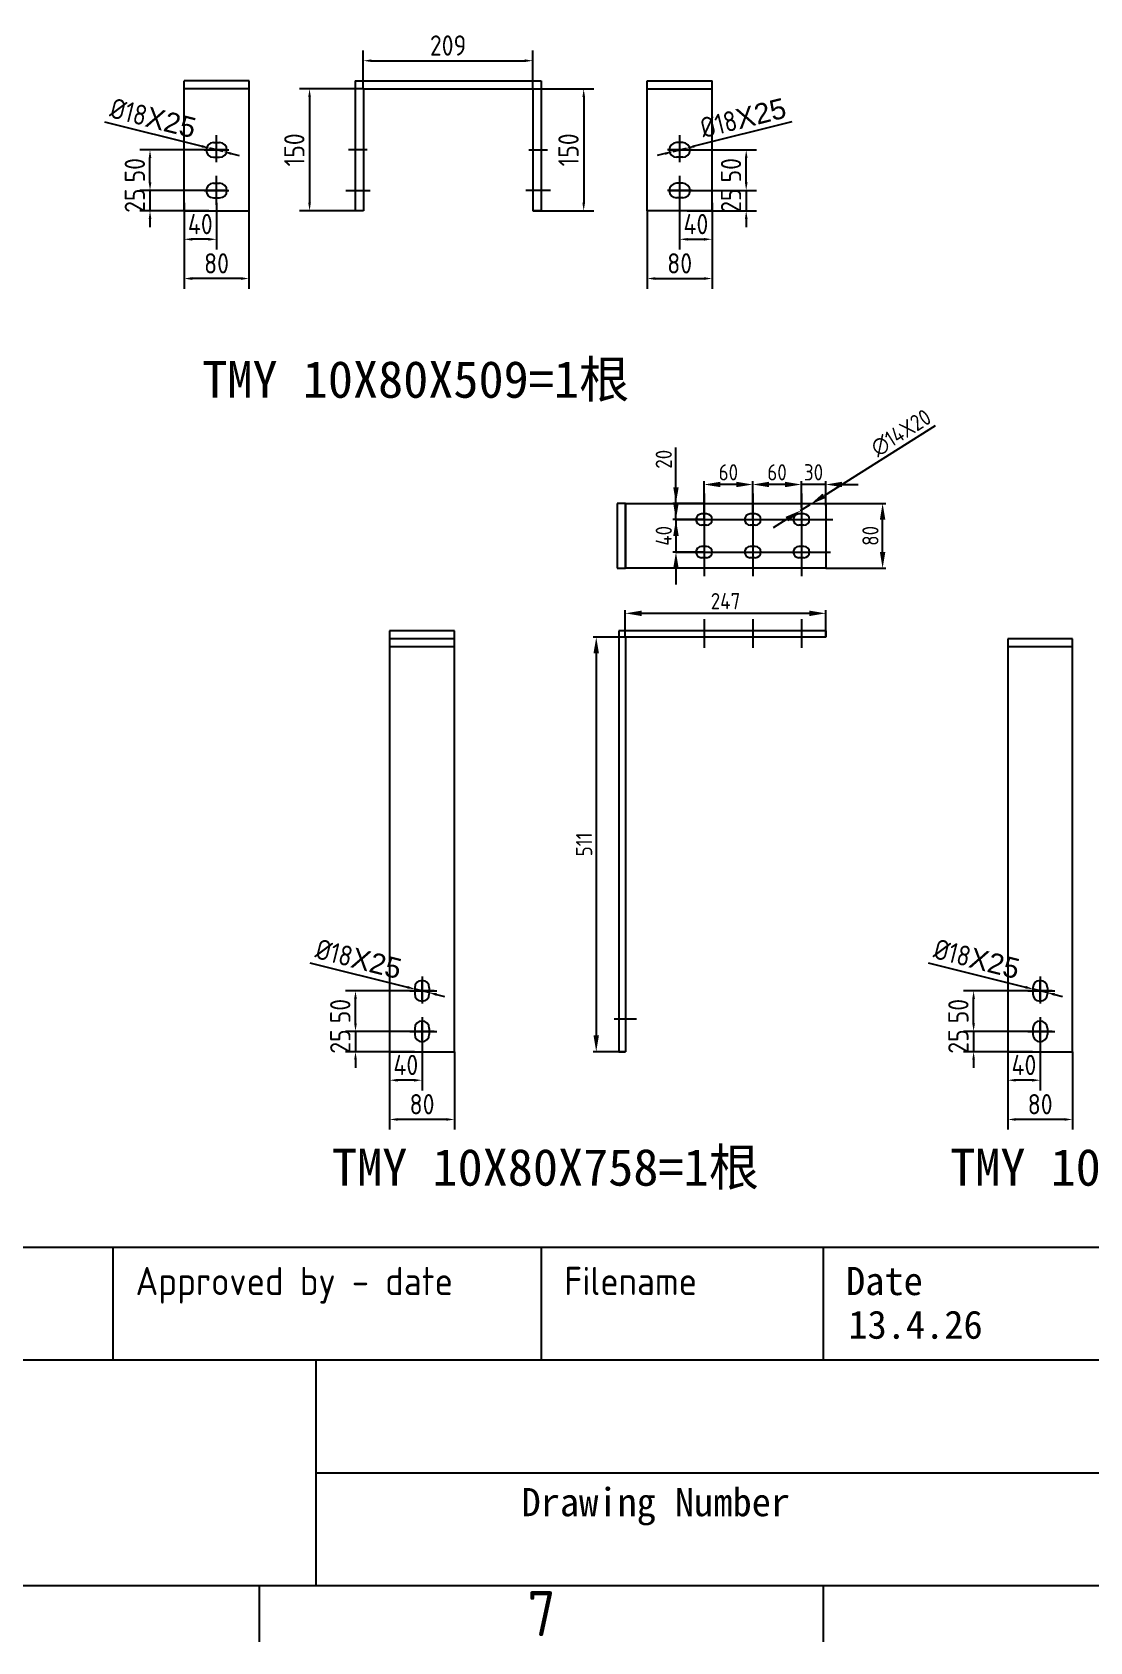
# Model space of a CAD drawing. Extents: x 619634 to 631942, y -3666 to 10046.
# Drawn here: x 623105 to 624408, y 5987 to 7972 of the extents above; entities that cross this region are included whole.
import ezdxf
from ezdxf.enums import TextEntityAlignment as Align

# ---------------------------------------------------------------- set-up
doc = ezdxf.new("R2010")
doc.units = 0
doc.header["$LTSCALE"] = 1000
doc.header["$MEASUREMENT"] = 0
doc.header["$PDMODE"] = 35
doc.layers.get('0').update_dxf_attribs({"linetype": 'CONTINUOUS'})
doc.layers.get('Defpoints').update_dxf_attribs({"linetype": 'CONTINUOUS'})
for name, color, linetype in [('1-文字1', 7, 'CONTINUOUS'), ('FRAME025', 7, 'CONTINUOUS'), ('FRAME050', 6, 'CONTINUOUS'), ('FRAME070', 5, 'CONTINUOUS'), ('标注', 3, 'CONTINUOUS')]:
    doc.layers.add(name, color=color, linetype=linetype)
doc.styles.add('ISOCP', font='isocp.shx')
doc.styles.get("Standard").update_dxf_attribs({"font": 'GBENOR', "bigfont": 'GBCBIG'})
doc.styles.add('STYLE2', font='', dxfattribs={"height": 7})
doc.styles.get('STYLE2').set_extended_font_data('SimSun')
doc.dimstyles.new('ISO-25', dxfattribs={"dimtxt": 2.5, "dimasz": 2.5, "dimexe": 1.25, "dimexo": 0.625, "dimtad": 1, "dimtxsty": 'Standard', "dimcen": 2.5, "dimadec": 0, "dimazin": 0, "dimtfac": 1, "dimtmove": 0, "dimatfit": 3, "dimfxl": 1, "dimarcsym": 0})
doc.dimstyles.get("Standard").update_dxf_attribs({"dimscale": 100, "dimtxt": 3.5, "dimasz": 3.5, "dimexe": 0, "dimexo": 0, "dimgap": 0.2, "dimtad": 1, "dimdec": 0, "dimzin": 0, "dimdsep": 46, "dimtxsty": 'Standard', "dimcen": 0.09, "dimclrd": 3, "dimclre": 3, "dimclrt": 3, "dimadec": 0, "dimazin": 0, "dimtfac": 1, "dimtdec": 0, "dimtmove": 2, "dimatfit": 3, "dimfxl": 1, "dimtolj": 1, "dimtzin": 0, "dimarcsym": 0})
doc.dimstyles.new('STANDARD$0', dxfattribs={"dimtxt": 5, "dimasz": 5, "dimexe": 2.5, "dimexo": 0, "dimgap": 1.25, "dimtad": 1, "dimdec": 0, "dimzin": 0, "dimdsep": 46, "dimtxsty": 'Standard', "dimcen": 0, "dimadec": 0, "dimazin": 0, "dimtfac": 0.514286, "dimtdec": 0, "dimtix": 1, "dimtmove": 0, "dimatfit": 3, "dimfxl": 1, "dimtolj": 1, "dimtzin": 0, "dimarcsym": 0})

# ---------------------------------------------------------------- blocks, each defined once
blk = doc.blocks.new('*D796')
at = {"layer": 'Defpoints', "color": 0}
for p in [(623512.8, 7901.8), (623446.6, 7751.6), (623512.8, 7751.6)]:
    blk.add_point(p, dxfattribs=at)
at = {"layer": '标注', "color": 0, "lineweight": -2}
for p, q in [((623512.8, 7901.8), (623434.1, 7901.8)), ((623446.6, 7891.8), (623446.6, 7761.6)), ((623512.8, 7751.6), (623434.1, 7751.6))]:
    blk.add_line(p, q, dxfattribs=at)
at = {"layer": '标注', "color": 0}
for points in [[(623444.9, 7891.8), (623448.2, 7891.8), (623446.6, 7901.8)], [(623444.9, 7761.6), (623448.2, 7761.6), (623446.6, 7751.6)]]:
    blk.add_solid(points, dxfattribs=at)
at = {"layer": '标注', "color": 0, "insert": (623427.8, 7826.7), "char_height": 25, "attachment_point": 5, "rotation": 90}
blk.add_mtext('\\A1;150', dxfattribs=at)
blk = doc.blocks.new('*D797')
at = {"layer": 'Defpoints', "color": 0}
for p in [(623721.8, 7936.6), (623512.8, 7901.8), (623721.8, 7901.8)]:
    blk.add_point(p, dxfattribs=at)
at = {"layer": '标注', "color": 0, "lineweight": -2}
for p, q in [((623512.8, 7901.8), (623512.8, 7949.1)), ((623721.8, 7901.8), (623721.8, 7949.1)), ((623522.8, 7936.6), (623711.8, 7936.6))]:
    blk.add_line(p, q, dxfattribs=at)
at = {"layer": '标注', "color": 0}
for points in [[(623522.8, 7938.3), (623522.8, 7935), (623512.8, 7936.6)], [(623711.8, 7938.3), (623711.8, 7935), (623721.8, 7936.6)]]:
    blk.add_solid(points, dxfattribs=at)
at = {"layer": '标注', "color": 0, "insert": (623617.3, 7955.4), "char_height": 25, "attachment_point": 5}
blk.add_mtext('\\A1;209', dxfattribs=at)
blk = doc.blocks.new('*D798')
at = {"layer": 'Defpoints', "color": 0}
for p in [(623721.8, 7901.8), (623721.8, 7751.6), (623784.4, 7751.6)]:
    blk.add_point(p, dxfattribs=at)
at = {"layer": '标注', "color": 0, "lineweight": -2}
for p, q in [((623721.8, 7901.8), (623796.9, 7901.8)), ((623784.4, 7891.8), (623784.4, 7761.6)), ((623721.8, 7751.6), (623796.9, 7751.6))]:
    blk.add_line(p, q, dxfattribs=at)
at = {"layer": '标注', "color": 0}
for points in [[(623782.8, 7891.8), (623786.1, 7891.8), (623784.4, 7901.8)], [(623782.8, 7761.6), (623786.1, 7761.6), (623784.4, 7751.6)]]:
    blk.add_solid(points, dxfattribs=at)
at = {"layer": '标注', "color": 0, "insert": (623765.7, 7826.7), "char_height": 25, "attachment_point": 5, "rotation": 90}
blk.add_mtext('\\A1;150', dxfattribs=at)
blk = doc.blocks.new('*D799')
at = {"layer": 'Defpoints', "color": 0}
for p in [(623323.7, 7828.7), (623340.2, 7824.5)]:
    blk.add_point(p, dxfattribs=at)
at = {"layer": '标注', "color": 0, "lineweight": -2}
for p, q in [((623193.9, 7861.4), (623314, 7831.1)), ((623340.2, 7824.5), (623323.7, 7828.7)), ((623349.9, 7822.1), (623359.6, 7819.6))]:
    blk.add_line(p, q, dxfattribs=at)
at = {"layer": '标注', "color": 0}
for points in [[(623314.4, 7832.7), (623313.6, 7829.5), (623323.7, 7828.7)], [(623350.3, 7823.7), (623349.5, 7820.5), (623340.2, 7824.5)]]:
    blk.add_solid(points, dxfattribs=at)
at = {"layer": '标注', "color": 0, "insert": (623253.7, 7865.9), "char_height": 25, "attachment_point": 5, "rotation": 345.8641}
blk.add_mtext('\\A1;%%c18{\\fArial|b0|i0|c0|p32;X25}', dxfattribs=at)
blk = doc.blocks.new('*D800')
at = {"layer": 'Defpoints', "color": 0}
for p in [(623249.9, 7826.6), (623331.9, 7826.6), (623328.4, 7776.6)]:
    blk.add_point(p, dxfattribs=at)
at = {"layer": '标注', "color": 0, "lineweight": -2}
for p, q in [((623331.9, 7826.6), (623237.4, 7826.6)), ((623249.9, 7786.6), (623249.9, 7816.6)), ((623328.4, 7776.6), (623237.4, 7776.6))]:
    blk.add_line(p, q, dxfattribs=at)
at = {"layer": '标注', "color": 0}
for points in [[(623248.3, 7816.6), (623251.6, 7816.6), (623249.9, 7826.6)], [(623248.3, 7786.6), (623251.6, 7786.6), (623249.9, 7776.6)]]:
    blk.add_solid(points, dxfattribs=at)
at = {"layer": '标注', "color": 0, "insert": (623231.2, 7801.6), "char_height": 25, "attachment_point": 5, "rotation": 90}
blk.add_mtext('\\A1;50', dxfattribs=at)
blk = doc.blocks.new('*D801')
at = {"layer": 'Defpoints', "color": 0}
for p in [(623322.6, 7776.6), (623249.9, 7751.6), (623322.6, 7751.6)]:
    blk.add_point(p, dxfattribs=at)
at = {"layer": '标注', "color": 0, "lineweight": -2}
for p, q in [((623249.9, 7786.6), (623249.9, 7796.6)), ((623322.6, 7776.6), (623237.4, 7776.6)), ((623249.9, 7776.6), (623249.9, 7751.6)), ((623322.6, 7751.6), (623237.4, 7751.6)), ((623249.9, 7741.6), (623249.9, 7731.6))]:
    blk.add_line(p, q, dxfattribs=at)
at = {"layer": '标注', "color": 0}
for points in [[(623248.3, 7786.6), (623251.6, 7786.6), (623249.9, 7776.6)], [(623248.3, 7741.6), (623251.6, 7741.6), (623249.9, 7751.6)]]:
    blk.add_solid(points, dxfattribs=at)
at = {"layer": '标注', "color": 0, "insert": (623231.2, 7764.1), "char_height": 25, "attachment_point": 5, "rotation": 90}
blk.add_mtext('\\A1;25', dxfattribs=at)
blk = doc.blocks.new('*D802')
at = {"layer": 'Defpoints', "color": 0}
for p in [(623291.9, 7751.6), (623371.9, 7751.6), (623291.9, 7668.1)]:
    blk.add_point(p, dxfattribs=at)
at = {"layer": '标注', "color": 0, "lineweight": -2}
for p, q in [((623291.9, 7751.6), (623291.9, 7655.6)), ((623371.9, 7751.6), (623371.9, 7655.6)), ((623361.9, 7668.1), (623301.9, 7668.1))]:
    blk.add_line(p, q, dxfattribs=at)
at = {"layer": '标注', "color": 0}
for points in [[(623301.9, 7669.8), (623301.9, 7666.4), (623291.9, 7668.1)], [(623361.9, 7669.8), (623361.9, 7666.4), (623371.9, 7668.1)]]:
    blk.add_solid(points, dxfattribs=at)
at = {"layer": '标注', "color": 0, "insert": (623331.9, 7686.8), "char_height": 25, "attachment_point": 5}
blk.add_mtext('\\A1;80', dxfattribs=at)
blk = doc.blocks.new('*D803')
at = {"layer": 'Defpoints', "color": 0}
for p in [(623291.9, 7761.6), (623331.9, 7761.6), (623291.9, 7716.5)]:
    blk.add_point(p, dxfattribs=at)
at = {"layer": '标注', "color": 0, "lineweight": -2}
for p, q in [((623291.9, 7761.6), (623291.9, 7704)), ((623331.9, 7761.6), (623331.9, 7704)), ((623321.9, 7716.5), (623301.9, 7716.5))]:
    blk.add_line(p, q, dxfattribs=at)
at = {"layer": '标注', "color": 0}
for points in [[(623301.9, 7718.1), (623301.9, 7714.8), (623291.9, 7716.5)], [(623321.9, 7718.1), (623321.9, 7714.8), (623331.9, 7716.5)]]:
    blk.add_solid(points, dxfattribs=at)
at = {"layer": '标注', "color": 0, "insert": (623311.9, 7735.2), "char_height": 25, "attachment_point": 5}
blk.add_mtext('\\A1;40', dxfattribs=at)
blk = doc.blocks.new('*D804')
at = {"layer": 'Defpoints', "color": 0}
for p in [(623894.5, 7824.5), (623911, 7828.7)]:
    blk.add_point(p, dxfattribs=at)
at = {"layer": '标注', "color": 0, "lineweight": -2}
for p, q in [((624040.8, 7861.4), (623920.7, 7831.1)), ((623884.8, 7822.1), (623875.1, 7819.6)), ((623894.5, 7824.5), (623911, 7828.7))]:
    blk.add_line(p, q, dxfattribs=at)
at = {"layer": '标注', "color": 0}
for points in [[(623884.4, 7823.7), (623885.2, 7820.5), (623894.5, 7824.5)], [(623920.3, 7832.7), (623921.1, 7829.5), (623911, 7828.7)]]:
    blk.add_solid(points, dxfattribs=at)
at = {"layer": '标注', "color": 0, "insert": (623980.9, 7865.9), "char_height": 25, "attachment_point": 5, "rotation": 14.1359}
blk.add_mtext('\\A1;%%c18{\\fArial|b0|i0|c0|p32;X25}', dxfattribs=at)
blk = doc.blocks.new('*D805')
at = {"layer": 'Defpoints', "color": 0}
for p in [(623902.7, 7826.6), (623984.7, 7826.6), (623906.3, 7776.6)]:
    blk.add_point(p, dxfattribs=at)
at = {"layer": '标注', "color": 0, "lineweight": -2}
for p, q in [((623902.7, 7826.6), (623997.2, 7826.6)), ((623984.7, 7786.6), (623984.7, 7816.6)), ((623906.3, 7776.6), (623997.2, 7776.6))]:
    blk.add_line(p, q, dxfattribs=at)
at = {"layer": '标注', "color": 0}
for points in [[(623983.1, 7816.6), (623986.4, 7816.6), (623984.7, 7826.6)], [(623983.1, 7786.6), (623986.4, 7786.6), (623984.7, 7776.6)]]:
    blk.add_solid(points, dxfattribs=at)
at = {"layer": '标注', "color": 0, "insert": (623966, 7801.6), "char_height": 25, "attachment_point": 5, "rotation": 90}
blk.add_mtext('\\A1;50', dxfattribs=at)
blk = doc.blocks.new('*D806')
at = {"layer": 'Defpoints', "color": 0}
for p in [(623912.1, 7776.6), (623912.1, 7751.6), (623984.7, 7751.6)]:
    blk.add_point(p, dxfattribs=at)
at = {"layer": '标注', "color": 0, "lineweight": -2}
for p, q in [((623984.7, 7786.6), (623984.7, 7796.6)), ((623912.1, 7776.6), (623997.2, 7776.6)), ((623984.7, 7776.6), (623984.7, 7751.6)), ((623912.1, 7751.6), (623997.2, 7751.6)), ((623984.7, 7741.6), (623984.7, 7731.6))]:
    blk.add_line(p, q, dxfattribs=at)
at = {"layer": '标注', "color": 0}
for points in [[(623983.1, 7786.6), (623986.4, 7786.6), (623984.7, 7776.6)], [(623983.1, 7741.6), (623986.4, 7741.6), (623984.7, 7751.6)]]:
    blk.add_solid(points, dxfattribs=at)
at = {"layer": '标注', "color": 0, "insert": (623966, 7764.1), "char_height": 25, "attachment_point": 5, "rotation": 90}
blk.add_mtext('\\A1;25', dxfattribs=at)
blk = doc.blocks.new('*D807')
at = {"layer": 'Defpoints', "color": 0}
for p in [(623862.7, 7751.6), (623942.7, 7751.6), (623942.7, 7668.1)]:
    blk.add_point(p, dxfattribs=at)
at = {"layer": '标注', "color": 0, "lineweight": -2}
for p, q in [((623862.7, 7751.6), (623862.7, 7655.6)), ((623942.7, 7751.6), (623942.7, 7655.6)), ((623872.7, 7668.1), (623932.7, 7668.1))]:
    blk.add_line(p, q, dxfattribs=at)
at = {"layer": '标注', "color": 0}
for points in [[(623872.7, 7669.8), (623872.7, 7666.4), (623862.7, 7668.1)], [(623932.7, 7669.8), (623932.7, 7666.4), (623942.7, 7668.1)]]:
    blk.add_solid(points, dxfattribs=at)
at = {"layer": '标注', "color": 0, "insert": (623902.7, 7686.8), "char_height": 25, "attachment_point": 5}
blk.add_mtext('\\A1;80', dxfattribs=at)
blk = doc.blocks.new('*D808')
at = {"layer": 'Defpoints', "color": 0}
for p in [(623902.7, 7761.6), (623942.7, 7761.6), (623942.7, 7716.5)]:
    blk.add_point(p, dxfattribs=at)
at = {"layer": '标注', "color": 0, "lineweight": -2}
for p, q in [((623902.7, 7761.6), (623902.7, 7704)), ((623942.7, 7761.6), (623942.7, 7704)), ((623912.7, 7716.5), (623932.7, 7716.5))]:
    blk.add_line(p, q, dxfattribs=at)
at = {"layer": '标注', "color": 0}
for points in [[(623912.7, 7718.1), (623912.7, 7714.8), (623902.7, 7716.5)], [(623932.7, 7718.1), (623932.7, 7714.8), (623942.7, 7716.5)]]:
    blk.add_solid(points, dxfattribs=at)
at = {"layer": '标注', "color": 0, "insert": (623922.7, 7735.2), "char_height": 25, "attachment_point": 5}
blk.add_mtext('\\A1;40', dxfattribs=at)
blk = doc.blocks.new('*D809')
at = {"layer": 'Defpoints', "color": 0}
for p in [(624051.8, 7382.1), (624063.7, 7389.6)]:
    blk.add_point(p, dxfattribs=at)
at = {"layer": '标注', "color": 0, "lineweight": -2}
for p, q in [((624217.5, 7486.5), (624080.6, 7400.3)), ((624051.8, 7382.1), (624063.7, 7389.6)), ((624034.9, 7371.5), (624018, 7360.8))]:
    blk.add_line(p, q, dxfattribs=at)
at = {"layer": '标注', "color": 0}
for points in [[(624078.8, 7403.1), (624082.4, 7397.4), (624063.7, 7389.6)], [(624033.1, 7374.3), (624036.7, 7368.7), (624051.8, 7382.1)]]:
    blk.add_solid(points, dxfattribs=at)
at = {"layer": '标注', "color": 0, "insert": (624175.6, 7477.9), "char_height": 20, "attachment_point": 5, "rotation": 32.2215}
blk.add_mtext('∅14X20', dxfattribs=at)
blk = doc.blocks.new('*D810')
at = {"layer": 'Defpoints', "color": 0}
for p in [(624082.7, 7255.4), (623835.7, 7226), (624082.7, 7226)]:
    blk.add_point(p, dxfattribs=at)
at = {"layer": '标注', "color": 0, "lineweight": -2}
for p, q in [((623835.7, 7226), (623835.7, 7259.4)), ((623855.7, 7255.4), (624062.7, 7255.4)), ((624082.7, 7226), (624082.7, 7259.4))]:
    blk.add_line(p, q, dxfattribs=at)
at = {"layer": '标注', "color": 0}
for points in [[(623855.7, 7258.7), (623855.7, 7252), (623835.7, 7255.4)], [(624062.7, 7258.7), (624062.7, 7252), (624082.7, 7255.4)]]:
    blk.add_solid(points, dxfattribs=at)
at = {"layer": '标注', "color": 0, "insert": (623959.2, 7270.4), "char_height": 20, "attachment_point": 5}
blk.add_mtext('247', dxfattribs=at)
blk = doc.blocks.new('*D811')
at = {"layer": 'Defpoints', "color": 0}
for p in [(623835.7, 7226), (623799.9, 6715), (623835.7, 6715)]:
    blk.add_point(p, dxfattribs=at)
at = {"layer": '标注', "color": 0, "lineweight": -2}
for p, q in [((623835.7, 7226), (623795.9, 7226)), ((623799.9, 7206), (623799.9, 6735)), ((623835.7, 6715), (623795.9, 6715))]:
    blk.add_line(p, q, dxfattribs=at)
at = {"layer": '标注', "color": 0}
for points in [[(623796.5, 7206), (623803.2, 7206), (623799.9, 7226)], [(623796.5, 6735), (623803.2, 6735), (623799.9, 6715)]]:
    blk.add_solid(points, dxfattribs=at)
at = {"layer": '标注', "color": 0, "insert": (623784.9, 6970.5), "char_height": 20, "attachment_point": 5, "rotation": 90}
blk.add_mtext('511', dxfattribs=at)
blk = doc.blocks.new('*D812')
at = {"layer": 'Defpoints', "color": 0}
for p in [(624052.7, 7414.2), (624052.7, 7390.9), (624082.7, 7388.2)]:
    blk.add_point(p, dxfattribs=at)
at = {"layer": '标注', "color": 0, "lineweight": -2}
for p, q in [((624032.7, 7414.2), (624012.7, 7414.2)), ((624052.7, 7390.9), (624052.7, 7418.2)), ((624082.7, 7414.2), (624052.7, 7414.2)), ((624082.7, 7388.2), (624082.7, 7418.2)), ((624102.7, 7414.2), (624122.7, 7414.2))]:
    blk.add_line(p, q, dxfattribs=at)
at = {"layer": '标注', "color": 0}
for points in [[(624032.7, 7417.5), (624032.7, 7410.9), (624052.7, 7414.2)], [(624102.7, 7417.5), (624102.7, 7410.9), (624082.7, 7414.2)]]:
    blk.add_solid(points, dxfattribs=at)
at = {"layer": '标注', "color": 0, "insert": (624067.7, 7429.2), "char_height": 20, "attachment_point": 5}
blk.add_mtext('30', dxfattribs=at)
blk = doc.blocks.new('*D813')
at = {"layer": 'Defpoints', "color": 0}
for p in [(623992.7, 7414.2), (624052.7, 7385.9), (623992.7, 7370.9)]:
    blk.add_point(p, dxfattribs=at)
at = {"layer": '标注', "color": 0, "lineweight": -2}
for p, q in [((623992.7, 7370.9), (623992.7, 7418.2)), ((624032.7, 7414.2), (624012.7, 7414.2)), ((624052.7, 7385.9), (624052.7, 7418.2))]:
    blk.add_line(p, q, dxfattribs=at)
at = {"layer": '标注', "color": 0}
for points in [[(624012.7, 7417.5), (624012.7, 7410.9), (623992.7, 7414.2)], [(624032.7, 7417.5), (624032.7, 7410.9), (624052.7, 7414.2)]]:
    blk.add_solid(points, dxfattribs=at)
at = {"layer": '标注', "color": 0, "insert": (624022.7, 7429.2), "char_height": 20, "attachment_point": 5}
blk.add_mtext('60', dxfattribs=at)
blk = doc.blocks.new('*D814')
at = {"layer": 'Defpoints', "color": 0}
for p in [(623932.7, 7414.2), (623932.7, 7370.9), (623992.7, 7370.9)]:
    blk.add_point(p, dxfattribs=at)
at = {"layer": '标注', "color": 0, "lineweight": -2}
for p, q in [((623932.7, 7370.9), (623932.7, 7418.2)), ((623972.7, 7414.2), (623952.7, 7414.2)), ((623992.7, 7370.9), (623992.7, 7418.2))]:
    blk.add_line(p, q, dxfattribs=at)
at = {"layer": '标注', "color": 0}
for points in [[(623952.7, 7417.5), (623952.7, 7410.9), (623932.7, 7414.2)], [(623972.7, 7417.5), (623972.7, 7410.9), (623992.7, 7414.2)]]:
    blk.add_solid(points, dxfattribs=at)
at = {"layer": '标注', "color": 0, "insert": (623962.7, 7429.2), "char_height": 20, "attachment_point": 5}
blk.add_mtext('60', dxfattribs=at)
blk = doc.blocks.new('*D815')
at = {"layer": 'Defpoints', "color": 0}
for p in [(623932.7, 7370.9), (623898.1, 7330.9), (623932.7, 7330.9)]:
    blk.add_point(p, dxfattribs=at)
at = {"layer": '标注', "color": 0, "lineweight": -2}
for p, q in [((623898.1, 7390.9), (623898.1, 7410.9)), ((623932.7, 7370.9), (623894.1, 7370.9)), ((623898.1, 7370.9), (623898.1, 7330.9)), ((623932.7, 7330.9), (623894.1, 7330.9)), ((623898.1, 7310.9), (623898.1, 7290.9))]:
    blk.add_line(p, q, dxfattribs=at)
at = {"layer": '标注', "color": 0}
for points in [[(623894.8, 7390.9), (623901.5, 7390.9), (623898.1, 7370.9)], [(623894.8, 7310.9), (623901.5, 7310.9), (623898.1, 7330.9)]]:
    blk.add_solid(points, dxfattribs=at)
at = {"layer": '标注', "color": 0, "insert": (623883.1, 7350.9), "char_height": 20, "attachment_point": 5, "rotation": 90}
blk.add_mtext('40', dxfattribs=at)
blk = doc.blocks.new('*D816')
at = {"layer": 'Defpoints', "color": 0}
for p in [(623898.1, 7390.9), (623932.7, 7390.9), (623932.7, 7370.9)]:
    blk.add_point(p, dxfattribs=at)
at = {"layer": '标注', "color": 0, "lineweight": -2}
for p, q in [((623898.1, 7410.9), (623898.1, 7459.6)), ((623932.7, 7390.9), (623894.1, 7390.9)), ((623898.1, 7370.9), (623898.1, 7390.9)), ((623932.7, 7370.9), (623894.1, 7370.9)), ((623898.1, 7350.9), (623898.1, 7330.9))]:
    blk.add_line(p, q, dxfattribs=at)
at = {"layer": '标注', "color": 0}
for points in [[(623894.8, 7410.9), (623901.5, 7410.9), (623898.1, 7390.9)], [(623894.8, 7350.9), (623901.5, 7350.9), (623898.1, 7370.9)]]:
    blk.add_solid(points, dxfattribs=at)
at = {"layer": '标注', "color": 0, "insert": (623883.1, 7445.3), "char_height": 20, "attachment_point": 5, "rotation": 90}
blk.add_mtext('20', dxfattribs=at)
blk = doc.blocks.new('*D817')
at = {"layer": 'Defpoints', "color": 0}
for p in [(623576.9, 6792), (623593.4, 6787.9)]:
    blk.add_point(p, dxfattribs=at)
at = {"layer": '标注', "color": 0, "lineweight": -2}
for p, q in [((623447.1, 6824.7), (623567.2, 6794.5)), ((623593.4, 6787.9), (623576.9, 6792)), ((623603.1, 6785.4), (623612.8, 6783))]:
    blk.add_line(p, q, dxfattribs=at)
at = {"layer": '标注', "color": 0}
for points in [[(623567.6, 6796.1), (623566.8, 6792.9), (623576.9, 6792)], [(623603.5, 6787.1), (623602.7, 6783.8), (623593.4, 6787.9)]]:
    blk.add_solid(points, dxfattribs=at)
at = {"layer": '标注', "color": 0, "insert": (623507, 6829.3), "char_height": 25, "attachment_point": 5, "rotation": 345.8641}
blk.add_mtext('\\A1;%%c18{\\fArial|b0|i0|c0|p32;X25}', dxfattribs=at)
blk = doc.blocks.new('*D818')
at = {"layer": 'Defpoints', "color": 0}
for p in [(623503.2, 6790), (623585.2, 6790), (623581.6, 6740)]:
    blk.add_point(p, dxfattribs=at)
at = {"layer": '标注', "color": 0, "lineweight": -2}
for p, q in [((623585.2, 6790), (623490.7, 6790)), ((623503.2, 6750), (623503.2, 6780)), ((623581.6, 6740), (623490.7, 6740))]:
    blk.add_line(p, q, dxfattribs=at)
at = {"layer": '标注', "color": 0}
for points in [[(623501.5, 6780), (623504.8, 6780), (623503.2, 6790)], [(623501.5, 6750), (623504.8, 6750), (623503.2, 6740)]]:
    blk.add_solid(points, dxfattribs=at)
at = {"layer": '标注', "color": 0, "insert": (623484.4, 6765), "char_height": 25, "attachment_point": 5, "rotation": 90}
blk.add_mtext('\\A1;50', dxfattribs=at)
blk = doc.blocks.new('*D819')
at = {"layer": 'Defpoints', "color": 0}
for p in [(623575.8, 6740), (623503.2, 6715), (623575.8, 6715)]:
    blk.add_point(p, dxfattribs=at)
at = {"layer": '标注', "color": 0, "lineweight": -2}
for p, q in [((623503.2, 6750), (623503.2, 6760)), ((623575.8, 6740), (623490.7, 6740)), ((623503.2, 6740), (623503.2, 6715)), ((623575.8, 6715), (623490.7, 6715)), ((623503.2, 6705), (623503.2, 6695))]:
    blk.add_line(p, q, dxfattribs=at)
at = {"layer": '标注', "color": 0}
for points in [[(623501.5, 6750), (623504.8, 6750), (623503.2, 6740)], [(623501.5, 6705), (623504.8, 6705), (623503.2, 6715)]]:
    blk.add_solid(points, dxfattribs=at)
at = {"layer": '标注', "color": 0, "insert": (623484.4, 6727.5), "char_height": 25, "attachment_point": 5, "rotation": 90}
blk.add_mtext('\\A1;25', dxfattribs=at)
blk = doc.blocks.new('*D820')
at = {"layer": 'Defpoints', "color": 0}
for p in [(623545.2, 6715), (623625.2, 6715), (623545.2, 6631.4)]:
    blk.add_point(p, dxfattribs=at)
at = {"layer": '标注', "color": 0, "lineweight": -2}
for p, q in [((623545.2, 6715), (623545.2, 6618.9)), ((623625.2, 6715), (623625.2, 6618.9)), ((623615.2, 6631.4), (623555.2, 6631.4))]:
    blk.add_line(p, q, dxfattribs=at)
at = {"layer": '标注', "color": 0}
for points in [[(623555.2, 6633.1), (623555.2, 6629.8), (623545.2, 6631.4)], [(623615.2, 6633.1), (623615.2, 6629.8), (623625.2, 6631.4)]]:
    blk.add_solid(points, dxfattribs=at)
at = {"layer": '标注', "color": 0, "insert": (623585.2, 6650.2), "char_height": 25, "attachment_point": 5}
blk.add_mtext('\\A1;80', dxfattribs=at)
blk = doc.blocks.new('*D821')
at = {"layer": 'Defpoints', "color": 0}
for p in [(623545.2, 6724.9), (623585.2, 6724.9), (623545.2, 6679.8)]:
    blk.add_point(p, dxfattribs=at)
at = {"layer": '标注', "color": 0, "lineweight": -2}
for p, q in [((623545.2, 6724.9), (623545.2, 6667.3)), ((623585.2, 6724.9), (623585.2, 6667.3)), ((623575.2, 6679.8), (623555.2, 6679.8))]:
    blk.add_line(p, q, dxfattribs=at)
at = {"layer": '标注', "color": 0}
for points in [[(623555.2, 6681.5), (623555.2, 6678.1), (623545.2, 6679.8)], [(623575.2, 6681.5), (623575.2, 6678.1), (623585.2, 6679.8)]]:
    blk.add_solid(points, dxfattribs=at)
at = {"layer": '标注', "color": 0, "insert": (623565.2, 6698.6), "char_height": 25, "attachment_point": 5}
blk.add_mtext('\\A1;40', dxfattribs=at)
blk = doc.blocks.new('*D822')
at = {"layer": 'Defpoints', "color": 0}
for p in [(624082.7, 7390.9), (624152.8, 7390.9), (624082.7, 7310.9)]:
    blk.add_point(p, dxfattribs=at)
at = {"layer": '标注', "color": 0, "lineweight": -2}
for p, q in [((624082.7, 7390.9), (624156.8, 7390.9)), ((624152.8, 7330.9), (624152.8, 7370.9)), ((624082.7, 7310.9), (624156.8, 7310.9))]:
    blk.add_line(p, q, dxfattribs=at)
at = {"layer": '标注', "color": 0}
for points in [[(624149.5, 7370.9), (624156.2, 7370.9), (624152.8, 7390.9)], [(624149.5, 7330.9), (624156.2, 7330.9), (624152.8, 7310.9)]]:
    blk.add_solid(points, dxfattribs=at)
at = {"layer": '标注', "color": 0, "insert": (624137.8, 7350.9), "char_height": 20, "attachment_point": 5, "rotation": 90}
blk.add_mtext('80', dxfattribs=at)
blk = doc.blocks.new('*D831')
at = {"layer": 'Defpoints', "color": 0}
for p in [(624338.7, 6792), (624355.2, 6787.9)]:
    blk.add_point(p, dxfattribs=at)
at = {"layer": '标注', "color": 0, "lineweight": -2}
for p, q in [((624208.9, 6824.7), (624329, 6794.5)), ((624355.2, 6787.9), (624338.7, 6792)), ((624364.9, 6785.4), (624374.6, 6783))]:
    blk.add_line(p, q, dxfattribs=at)
at = {"layer": '标注', "color": 0}
for points in [[(624329.4, 6796.1), (624328.6, 6792.9), (624338.7, 6792)], [(624365.3, 6787.1), (624364.5, 6783.8), (624355.2, 6787.9)]]:
    blk.add_solid(points, dxfattribs=at)
at = {"layer": '标注', "color": 0, "insert": (624268.8, 6829.3), "char_height": 25, "attachment_point": 5, "rotation": 345.8641}
blk.add_mtext('\\A1;%%c18{\\fArial|b0|i0|c0|p32;X25}', dxfattribs=at)
blk = doc.blocks.new('*D832')
at = {"layer": 'Defpoints', "color": 0}
for p in [(624265, 6790), (624347, 6790), (624343.4, 6740)]:
    blk.add_point(p, dxfattribs=at)
at = {"layer": '标注', "color": 0, "lineweight": -2}
for p, q in [((624347, 6790), (624252.5, 6790)), ((624265, 6750), (624265, 6780)), ((624343.4, 6740), (624252.5, 6740))]:
    blk.add_line(p, q, dxfattribs=at)
at = {"layer": '标注', "color": 0}
for points in [[(624263.3, 6780), (624266.6, 6780), (624265, 6790)], [(624263.3, 6750), (624266.6, 6750), (624265, 6740)]]:
    blk.add_solid(points, dxfattribs=at)
at = {"layer": '标注', "color": 0, "insert": (624246.2, 6765), "char_height": 25, "attachment_point": 5, "rotation": 90}
blk.add_mtext('\\A1;50', dxfattribs=at)
blk = doc.blocks.new('*D833')
at = {"layer": 'Defpoints', "color": 0}
for p in [(624337.6, 6740), (624265, 6715), (624337.6, 6715)]:
    blk.add_point(p, dxfattribs=at)
at = {"layer": '标注', "color": 0, "lineweight": -2}
for p, q in [((624265, 6750), (624265, 6760)), ((624337.6, 6740), (624252.5, 6740)), ((624265, 6740), (624265, 6715)), ((624337.6, 6715), (624252.5, 6715)), ((624265, 6705), (624265, 6695))]:
    blk.add_line(p, q, dxfattribs=at)
at = {"layer": '标注', "color": 0}
for points in [[(624263.3, 6750), (624266.6, 6750), (624265, 6740)], [(624263.3, 6705), (624266.6, 6705), (624265, 6715)]]:
    blk.add_solid(points, dxfattribs=at)
at = {"layer": '标注', "color": 0, "insert": (624246.2, 6727.5), "char_height": 25, "attachment_point": 5, "rotation": 90}
blk.add_mtext('\\A1;25', dxfattribs=at)
blk = doc.blocks.new('*D834')
at = {"layer": 'Defpoints', "color": 0}
for p in [(624307, 6715), (624387, 6715), (624307, 6631.4)]:
    blk.add_point(p, dxfattribs=at)
at = {"layer": '标注', "color": 0, "lineweight": -2}
for p, q in [((624307, 6715), (624307, 6618.9)), ((624387, 6715), (624387, 6618.9)), ((624377, 6631.4), (624317, 6631.4))]:
    blk.add_line(p, q, dxfattribs=at)
at = {"layer": '标注', "color": 0}
for points in [[(624317, 6633.1), (624317, 6629.8), (624307, 6631.4)], [(624377, 6633.1), (624377, 6629.8), (624387, 6631.4)]]:
    blk.add_solid(points, dxfattribs=at)
at = {"layer": '标注', "color": 0, "insert": (624347, 6650.2), "char_height": 25, "attachment_point": 5}
blk.add_mtext('\\A1;80', dxfattribs=at)
blk = doc.blocks.new('*D835')
at = {"layer": 'Defpoints', "color": 0}
for p in [(624307, 6724.9), (624347, 6724.9), (624307, 6679.8)]:
    blk.add_point(p, dxfattribs=at)
at = {"layer": '标注', "color": 0, "lineweight": -2}
for p, q in [((624307, 6724.9), (624307, 6667.3)), ((624347, 6724.9), (624347, 6667.3)), ((624337, 6679.8), (624317, 6679.8))]:
    blk.add_line(p, q, dxfattribs=at)
at = {"layer": '标注', "color": 0}
for points in [[(624317, 6681.5), (624317, 6678.1), (624307, 6679.8)], [(624337, 6681.5), (624337, 6678.1), (624347, 6679.8)]]:
    blk.add_solid(points, dxfattribs=at)
at = {"layer": '标注', "color": 0, "insert": (624327, 6698.6), "char_height": 25, "attachment_point": 5}
blk.add_mtext('\\A1;40', dxfattribs=at)

msp = doc.modelspace()

# ---------------------------------------------------------------- linework, layer by layer
at = {"layer": 'FRAME050'}
for p, q in [((623385.005, 5987.498), (623385.005, 6056.996)), ((624079.985, 5987.498), (624079.985, 6056.996))]:
    msp.add_line(p, q, dxfattribs=at)
at = {"layer": 'FRAME070'}
for p, q in [((622273.037, 6473.984), (625087.206, 6473.984)), ((623204.31, 6334.988), (623204.31, 6473.984)), ((623732.495, 6334.988), (623732.495, 6473.984)), ((624079.985, 6334.988), (624079.985, 6473.984)), ((622273.037, 6334.988), (625087.206, 6334.988)), ((623454.503, 6056.996), (623454.503, 6334.988)), ((623454.503, 6195.992), (625087.206, 6195.992)), ((619773.351, 6056.996), (625087.206, 6056.996))]:
    msp.add_line(p, q, dxfattribs=at)
at = {"layer": '标注', "color": 0}
for p, q in [((623291.938, 7751.605), (623291.938, 7911.818)), ((623371.938, 7911.818), (623291.938, 7911.818)), ((623371.938, 7901.818), (623291.938, 7901.818)), ((623371.938, 7751.605), (623371.938, 7911.818)), ((623502.838, 7911.818), (623502.838, 7751.605)), ((623502.838, 7911.818), (623731.838, 7911.818)), ((623512.838, 7901.818), (623721.838, 7901.818)), ((623512.838, 7901.818), (623512.838, 7751.605)), ((623721.838, 7901.818), (623721.838, 7751.605)), ((623731.838, 7911.818), (623731.838, 7751.605)), ((623862.738, 7751.605), (623862.738, 7911.818)), ((623862.738, 7911.818), (623942.738, 7911.818)), ((623862.738, 7901.818), (623942.738, 7901.818)), ((623942.738, 7751.605), (623942.738, 7911.818)), ((623331.938, 7813.499), (623331.938, 7844.711)), ((623331.938, 7811.597), (623331.938, 7844.703)), ((623902.738, 7813.499), (623902.738, 7844.711)), ((623902.738, 7811.597), (623902.738, 7844.703)), ((623316.655, 7826.605), (623346.512, 7826.605)), ((623317.01, 7826.605), (623346.867, 7826.605)), ((623343.084, 7826.605), (623320.084, 7826.605)), ((623328.164, 7835.605), (623335.712, 7835.605)), ((623517.671, 7826.605), (623494.671, 7826.605)), ((623717.005, 7826.605), (623740.005, 7826.605)), ((623917.666, 7826.605), (623887.809, 7826.605)), ((623918.02, 7826.605), (623888.163, 7826.605)), ((623891.592, 7826.605), (623914.592, 7826.605)), ((623906.512, 7835.605), (623898.963, 7835.605)), ((623328.164, 7817.605), (623335.712, 7817.605)), ((623906.512, 7817.605), (623898.963, 7817.605)), ((623328.164, 7785.605), (623335.712, 7785.605)), ((623331.938, 7763.499), (623331.938, 7794.711)), ((623331.938, 7761.597), (623331.938, 7794.703)), ((623331.938, 7759.097), (623331.938, 7792.203)), ((623906.512, 7785.605), (623898.963, 7785.605)), ((623902.738, 7763.499), (623902.738, 7794.711)), ((623902.738, 7761.597), (623902.738, 7794.703)), ((623902.738, 7759.097), (623902.738, 7792.203)), ((623316.655, 7776.605), (623346.512, 7776.605)), ((623317.01, 7776.605), (623346.867, 7776.605)), ((623343.084, 7776.605), (623320.084, 7776.605)), ((623328.164, 7767.605), (623335.712, 7767.605)), ((623491.243, 7776.605), (623521.099, 7776.605)), ((623491.597, 7776.605), (623521.454, 7776.605)), ((623743.079, 7776.605), (623713.222, 7776.605)), ((623743.433, 7776.605), (623713.576, 7776.605)), ((623917.666, 7776.605), (623887.809, 7776.605)), ((623918.02, 7776.605), (623888.163, 7776.605)), ((623891.592, 7776.605), (623914.592, 7776.605)), ((623906.512, 7767.605), (623898.963, 7767.605)), ((623291.938, 7751.605), (623371.938, 7751.605)), ((623512.838, 7751.605), (623502.838, 7751.605)), ((623731.838, 7751.605), (623721.838, 7751.605)), ((623942.738, 7751.605), (623862.738, 7751.605)), ((623932.749, 7403.073), (623932.749, 7301.176)), ((623992.749, 7403.073), (623992.749, 7301.176)), ((624052.749, 7403.073), (624052.749, 7301.176)), ((623825.749, 7390.868), (623825.749, 7310.868)), ((623825.749, 7390.868), (623825.749, 7310.868)), ((623825.749, 7390.868), (623825.749, 7310.868)), ((623825.749, 7390.868), (623825.749, 7310.868)), ((623835.749, 7390.868), (623825.749, 7390.868)), ((623825.749, 7390.868), (623825.749, 7310.868)), ((623835.749, 7390.868), (623835.749, 7310.868)), ((623835.749, 7390.868), (624082.749, 7390.868)), ((623835.749, 7310.868), (623835.749, 7390.868)), ((624082.749, 7390.868), (624082.749, 7310.868)), ((623898.144, 7370.868), (624091.668, 7370.868)), ((623935.749, 7377.868), (623929.749, 7377.868)), ((623935.749, 7363.868), (623929.749, 7363.868)), ((623995.749, 7377.868), (623989.749, 7377.868)), ((623995.749, 7363.868), (623989.749, 7363.868)), ((624055.749, 7377.868), (624049.749, 7377.868)), ((624055.749, 7363.868), (624049.749, 7363.868)), ((623897.968, 7330.868), (624088.564, 7330.868)), ((623935.749, 7337.868), (623929.749, 7337.868)), ((623935.749, 7323.868), (623929.749, 7323.868)), ((623995.749, 7337.868), (623989.749, 7337.868)), ((623995.749, 7323.868), (623989.749, 7323.868)), ((624055.749, 7337.868), (624049.749, 7337.868)), ((624055.749, 7323.868), (624049.749, 7323.868)), ((623825.749, 7310.868), (623835.749, 7310.868)), ((623825.749, 7310.868), (623835.749, 7310.868)), ((624082.749, 7310.868), (623835.749, 7310.868)), ((623932.749, 7248.096), (623932.749, 7212.981)), ((623992.749, 7248.096), (623992.749, 7212.981)), ((624052.749, 7248.096), (624052.749, 7212.981)), ((623625.156, 7233.957), (623545.156, 7233.957)), ((623545.156, 7233.957), (623545.156, 6714.957)), ((623625.156, 7223.957), (623545.156, 7223.957)), ((623625.156, 6714.957), (623625.156, 7233.957)), ((624082.749, 7233.957), (623827.749, 7233.957)), ((623827.749, 7233.957), (623827.749, 6714.957)), ((624082.749, 7225.957), (623835.749, 7225.957)), ((623835.749, 7225.957), (623835.749, 6714.957)), ((624082.749, 7233.957), (624082.749, 7225.957)), ((624306.966, 7223.957), (624306.966, 6714.957)), ((624386.966, 7223.957), (624306.966, 7223.957)), ((624386.966, 6714.957), (624386.966, 7223.957)), ((623625.156, 7213.957), (623545.156, 7213.957)), ((624386.966, 7213.957), (624306.966, 7213.957)), ((623585.156, 6807.466), (623585.156, 6774.36)), ((624346.966, 6807.466), (624346.966, 6774.36)), ((623570.147, 6789.957), (623603.253, 6789.957)), ((623600.084, 6789.957), (623570.227, 6789.957)), ((623572.05, 6789.957), (623603.262, 6789.957)), ((623576.156, 6793.731), (623576.156, 6786.183)), ((623585.156, 6805.24), (623585.156, 6775.383)), ((623585.156, 6804.886), (623585.156, 6775.029)), ((623585.156, 6778.811), (623585.156, 6801.811)), ((623594.156, 6793.731), (623594.156, 6786.183)), ((624331.957, 6789.957), (624365.063, 6789.957)), ((624361.894, 6789.957), (624332.037, 6789.957)), ((624333.86, 6789.957), (624365.072, 6789.957)), ((624337.966, 6793.731), (624337.966, 6786.183)), ((624346.966, 6805.24), (624346.966, 6775.383)), ((624346.966, 6804.886), (624346.966, 6775.029)), ((624346.966, 6778.811), (624346.966, 6801.811)), ((624355.966, 6793.731), (624355.966, 6786.183)), ((623585.156, 6757.466), (623585.156, 6724.36)), ((623585.156, 6757.466), (623585.156, 6724.36)), ((623585.156, 6755.24), (623585.156, 6725.383)), ((623585.156, 6754.886), (623585.156, 6725.029)), ((623585.156, 6728.811), (623585.156, 6751.811)), ((623849.593, 6754.957), (623822.07, 6754.957)), ((623847.331, 6754.957), (623824.331, 6754.957)), ((624346.966, 6757.466), (624346.966, 6724.36)), ((624346.966, 6757.466), (624346.966, 6724.36)), ((624346.966, 6755.24), (624346.966, 6725.383)), ((624346.966, 6754.886), (624346.966, 6725.029)), ((624346.966, 6728.811), (624346.966, 6751.811)), ((623570.147, 6739.957), (623603.253, 6739.957)), ((623600.084, 6739.957), (623570.227, 6739.957)), ((623600.084, 6739.957), (623570.227, 6739.957)), ((623572.05, 6739.957), (623603.262, 6739.957)), ((623576.156, 6743.731), (623576.156, 6736.183)), ((623594.156, 6743.731), (623594.156, 6736.183)), ((624331.957, 6739.957), (624365.063, 6739.957)), ((624361.894, 6739.957), (624332.037, 6739.957)), ((624361.894, 6739.957), (624332.037, 6739.957)), ((624333.86, 6739.957), (624365.072, 6739.957)), ((624337.966, 6743.731), (624337.966, 6736.183)), ((624355.966, 6743.731), (624355.966, 6736.183)), ((623545.156, 6714.957), (623625.156, 6714.957)), ((623827.749, 6714.957), (623835.749, 6714.957)), ((624306.966, 6714.957), (624386.966, 6714.957))]:
    msp.add_line(p, q, dxfattribs=at)
for centre, radius, start, end in [((623328.164, 7826.605), 9, 90, 270), ((623335.712, 7826.605), 9, 270, 90), ((623898.963, 7826.605), 9, 90, 270), ((623906.512, 7826.605), 9, 270, 90), ((623328.164, 7776.605), 9, 90, 270), ((623335.712, 7776.605), 9, 270, 90), ((623898.963, 7776.605), 9, 90, 270), ((623906.512, 7776.605), 9, 270, 90), ((623929.749, 7370.868), 7, 90, 270), ((623935.749, 7370.868), 7, 270, 90), ((623989.749, 7370.868), 7, 90, 270), ((623995.749, 7370.868), 7, 270, 90), ((624049.749, 7370.868), 7, 90, 270), ((624055.749, 7370.868), 7, 270, 90), ((623929.749, 7330.868), 7, 90, 270), ((623935.749, 7330.868), 7, 270, 90), ((623989.749, 7330.868), 7, 90, 270), ((623995.749, 7330.868), 7, 270, 90), ((624049.749, 7330.868), 7, 90, 270), ((624055.749, 7330.868), 7, 270, 90), ((623585.156, 6793.731), 9, 0, 180), ((624346.966, 6793.731), 9, 0, 180), ((623585.156, 6786.183), 9, 180, 0), ((624346.966, 6786.183), 9, 180, 0), ((623585.156, 6743.731), 9, 0, 180), ((624346.966, 6743.731), 9, 0, 180), ((623585.156, 6736.183), 9, 180, 0), ((624346.966, 6736.183), 9, 180, 0)]:
    msp.add_arc(centre, radius, start, end, dxfattribs=at)

# ---------------------------------------------------------------- texts
at = {"color": 7, "style": 'STYLE2'}
msp.add_text('Date', height=34.749, dxfattribs=at).set_placement((624107.784, 6432.285), align=Align.MIDDLE_LEFT)
msp.add_text('Drawing Number', height=34.749, dxfattribs=at).set_placement((623707.826, 6142.347))
msp.add_attdef('13.4.26', (624110.652, 6361.115), '', height=34.749, dxfattribs=at)
at = {"layer": '1-文字1', "color": 0, "style": 'STYLE2'}
for s, p in [('TMY 10X80X509=1根', (623314.385, 7521.087)), ('TMY 10X80X758=1根', (623474.251, 6549.78)), ('TMY 10X80X748=1根', (624236.061, 6549.78))]:
    msp.add_text(s, height=45.4896, dxfattribs=at).set_placement(p)
at = {"layer": 'FRAME025', "style": 'ISOCP'}
for s, p in [('Approved by - date', (623232.109, 6432.285)), ('Filename', (623760.294, 6432.285))]:
    msp.add_text(s, height=34.749, dxfattribs=at).set_placement(p, align=Align.MIDDLE_LEFT)
at = {"layer": 'FRAME050', "style": 'ISOCP'}
msp.add_text('7', height=55.598, dxfattribs=at).set_placement((623732.495, 6022.247), align=Align.MIDDLE)

# ---------------------------------------------------------------- dimensions: what is measured, and where the dimension line sits
at = {"layer": '标注', "color": 0}
for base, p1, p2, dimstyle, override, picture, middle in [((623721.838, 7936.627), (623512.838, 7901.818), (623721.838, 7901.818), 'STANDARD$0', {"dimscale": 5, "dimasz": 2}, '*D797', (623617.338, 7955.377)), ((623291.938, 7716.452), (623331.938, 7761.597), (623291.938, 7761.597), 'STANDARD$0', {"dimscale": 5, "dimasz": 2}, '*D803', (623311.938, 7735.202)), ((623291.938, 7668.091), (623371.938, 7751.605), (623291.938, 7751.605), 'STANDARD$0', {"dimscale": 5, "dimasz": 2}, '*D802', (623331.938, 7686.841)), ((623932.749, 7414.189), (623992.749, 7370.868), (623932.749, 7370.868), 'ISO-25', {"dimscale": 8, "dimexe": 0.5, "dimexo": 0, "dimdec": 0, "dimtdec": 0}, '*D814', (623962.749, 7429.189)), ((623992.749, 7414.189), (624052.749, 7385.938), (623992.749, 7370.868), 'ISO-25', {"dimscale": 8, "dimexe": 0.5, "dimexo": 0, "dimdec": 0, "dimtdec": 0}, '*D813', (624022.749, 7429.189)), ((624052.749, 7414.189), (624082.749, 7388.174), (624052.749, 7390.938), 'ISO-25', {"dimscale": 8, "dimexe": 0.5, "dimexo": 0, "dimdec": 0, "dimtdec": 0}, '*D812', (624067.749, 7429.189)), ((624082.749, 7255.353), (623835.749, 7225.957), (624082.749, 7225.957), 'ISO-25', {"dimscale": 8, "dimexe": 0.5, "dimexo": 0, "dimdec": 0, "dimtdec": 0}, '*D810', (623959.249, 7270.353)), ((623545.156, 6679.804), (623585.156, 6724.948), (623545.156, 6724.948), 'STANDARD$0', {"dimscale": 5, "dimasz": 2}, '*D821', (623565.156, 6698.554)), ((623545.156, 6631.443), (623625.156, 6714.957), (623545.156, 6714.957), 'STANDARD$0', {"dimscale": 5, "dimasz": 2}, '*D820', (623585.156, 6650.193)), ((624306.966, 6679.804), (624346.966, 6724.948), (624306.966, 6724.948), 'STANDARD$0', {"dimscale": 5, "dimasz": 2}, '*D835', (624326.966, 6698.554)), ((624306.966, 6631.443), (624386.966, 6714.957), (624306.966, 6714.957), 'STANDARD$0', {"dimscale": 5, "dimasz": 2}, '*D834', (624346.966, 6650.193))]:
    dim = msp.add_linear_dim(base=base, p1=p1, p2=p2, dimstyle=dimstyle, override=override, dxfattribs=at)
    dim.commit()
    dim.dimension.update_dxf_attribs({"geometry": picture, "text_midpoint": middle})
for base, p1, p2, angle, dimstyle, override, picture, middle in [((623446.552, 7751.605), (623512.838, 7901.818), (623512.838, 7751.605), 90, 'STANDARD$0', {"dimscale": 5, "dimasz": 2}, '*D796', (623427.802, 7826.712)), ((623784.428, 7751.605), (623721.838, 7901.818), (623721.838, 7751.605), 90, 'STANDARD$0', {"dimscale": 5, "dimasz": 2}, '*D798', (623765.678, 7826.712)), ((623249.936, 7826.605), (623328.414, 7776.605), (623331.938, 7826.605), 90, 'STANDARD$0', {"dimscale": 5, "dimasz": 2}, '*D800', (623231.186, 7801.605)), ((623984.74, 7826.605), (623906.262, 7776.605), (623902.738, 7826.605), 90, 'STANDARD$0', {"dimscale": 5, "dimasz": 2}, '*D805', (623965.99, 7801.605)), ((623249.936, 7751.605), (623322.591, 7776.605), (623322.591, 7751.605), 90, 'STANDARD$0', {"dimscale": 5, "dimasz": 2}, '*D801', (623231.186, 7764.105)), ((623984.74, 7751.605), (623912.084, 7776.605), (623912.084, 7751.605), 90, 'STANDARD$0', {"dimscale": 5, "dimasz": 2}, '*D806', (623965.99, 7764.105)), ((623942.738, 7716.452), (623902.738, 7761.597), (623942.738, 7761.597), 180, 'STANDARD$0', {"dimscale": 5, "dimasz": 2}, '*D808', (623922.738, 7735.202)), ((623942.738, 7668.091), (623862.738, 7751.605), (623942.738, 7751.605), 180, 'STANDARD$0', {"dimscale": 5, "dimasz": 2}, '*D807', (623902.738, 7686.841)), ((623898.144, 7390.868), (623932.749, 7370.868), (623932.749, 7390.868), 90, 'ISO-25', {"dimscale": 8, "dimexe": 0.5, "dimexo": 0, "dimdec": 0, "dimtdec": 0}, '*D816', (623883.144, 7445.252)), ((623898.144, 7330.868), (623932.749, 7370.868), (623932.749, 7330.868), 90, 'ISO-25', {"dimscale": 8, "dimexe": 0.5, "dimexo": 0, "dimdec": 0, "dimtdec": 0}, '*D815', (623883.144, 7350.868)), ((624152.837, 7390.868), (624082.749, 7310.868), (624082.749, 7390.868), 90, 'ISO-25', {"dimscale": 8, "dimexe": 0.5, "dimexo": 0, "dimdec": 0, "dimtdec": 0}, '*D822', (624137.837, 7350.868)), ((623799.861, 6714.957), (623835.749, 7225.957), (623835.749, 6714.957), 90, 'ISO-25', {"dimscale": 8, "dimexe": 0.5, "dimexo": 0, "dimdec": 0, "dimtdec": 0}, '*D811', (623784.861, 6970.457)), ((623503.154, 6789.957), (623581.631, 6739.957), (623585.156, 6789.957), 90, 'STANDARD$0', {"dimscale": 5, "dimasz": 2}, '*D818', (623484.404, 6764.957)), ((624264.964, 6789.957), (624343.441, 6739.957), (624346.966, 6789.957), 90, 'STANDARD$0', {"dimscale": 5, "dimasz": 2}, '*D832', (624246.214, 6764.957)), ((623503.154, 6714.957), (623575.809, 6739.957), (623575.809, 6714.957), 90, 'STANDARD$0', {"dimscale": 5, "dimasz": 2}, '*D819', (623484.404, 6727.457)), ((624264.964, 6714.957), (624337.619, 6739.957), (624337.619, 6714.957), 90, 'STANDARD$0', {"dimscale": 5, "dimasz": 2}, '*D833', (624246.214, 6727.457))]:
    dim = msp.add_linear_dim(base=base, p1=p1, p2=p2, angle=angle, dimstyle=dimstyle, override=override, dxfattribs=at)
    dim.commit()
    dim.dimension.update_dxf_attribs({"geometry": picture, "text_midpoint": middle})
for p1, p2, picture, middle in [((623340.181, 7824.53), (623323.696, 7828.681), '*D799', (623253.735, 7865.909)), ((623894.495, 7824.53), (623910.98, 7828.681), '*D804', (623980.941, 7865.909)), ((623593.398, 6787.881), (623576.913, 6792.033), '*D817', (623506.952, 6829.261)), ((624355.208, 6787.881), (624338.723, 6792.033), '*D831', (624268.762, 6829.261))]:
    dim = msp.add_diameter_dim_2p(p1=p1, p2=p2, text='%%c18{\\fArial|b0|i0|c0|p32;X25}', dimstyle='Standard', override={"dimscale": 5, "dimtxt": 5, "dimasz": 2, "dimexe": 2.5, "dimgap": 1.25, "dimcen": 0, "dimclrd": 0, "dimclre": 0, "dimclrt": 0, "dimtfac": 0.514286, "dimtix": 1, "dimtmove": 0}, dxfattribs=at)
    dim.commit()
    dim.dimension.update_dxf_attribs({"geometry": picture, "text_midpoint": middle})
dim = msp.add_diameter_dim_2p(p1=(624051.827, 7382.135), p2=(624063.671, 7389.6), text='<>X20', dimstyle='ISO-25', override={"dimscale": 8, "dimexe": 0.5, "dimexo": 0, "dimdec": 0, "dimtdec": 0}, dxfattribs=at)
dim.commit()
dim.dimension.update_dxf_attribs({"geometry": '*D809', "text_midpoint": (624183.64, 7465.211), "dimtype": 163})

doc.saveas('drawing.dxf')
